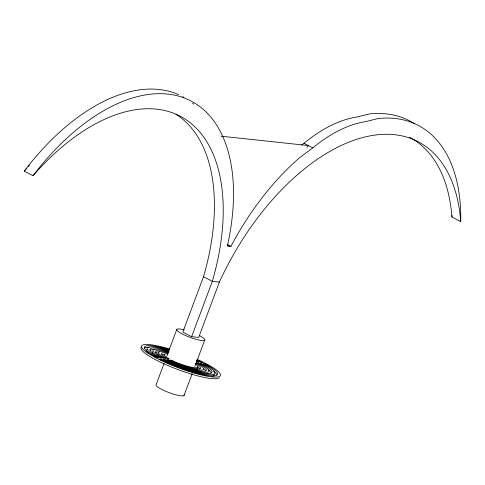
<?xml version="1.0" encoding="UTF-8"?>
<svg xmlns="http://www.w3.org/2000/svg" width="485" height="485" viewBox="0 0 485 485"><rect width="100%" height="100%" fill="white"/><g stroke="black" fill="none" stroke-linecap="round" stroke-linejoin="round"><path stroke-width="0.73" d="M160.911 360.325L161.323 359.215L167.416 362.162A36.042 6.444 20.5 0 0 207.422 374.584A36.042 6.444 20.5 0 0 208.308 366.551L203.373 363.726L205.137 363.92L210.581 367.03A39.043 6.984 20.5 0 1 209.623 375.736A39.043 6.984 20.5 0 1 166.282 362.277L159.559 359.027L161.323 359.215M164.53 360.713L164.942 359.603L169.986 362.028A29.858 5.341 20.5 0 0 203.051 372.231A29.858 5.341 20.5 0 0 203.476 365.46L199.735 363.338L201.639 363.544L206.349 366.272A33.035 5.905 20.5 0 1 204.882 373.395A33.035 5.905 20.5 0 1 168.052 361.822L163.112 359.409L164.942 359.603M164.088 363.374L156.128 384.666A15.017 2.686 20.5 0 0 169.756 392.874A15.017 2.686 20.5 0 0 184.07 394.857M166.737 356.275L176.825 329.309M176.006 114.29A198.213 111.58 -62.4 0 1 203.524 276.729L182.827 332.086L191.63 336.687L198.686 337.445L219.384 282.082A198.213 111.58 -62.4 0 1 364.144 137.176A198.213 111.58 -62.4 0 1 460.75 221.615L451.953 217.013A198.213 111.58 -62.4 0 0 409.522 137.206M191.63 336.687L212.327 281.33A198.213 111.58 -62.4 0 0 182.912 117.728A198.213 111.58 -62.4 0 0 33.047 175.728L24.25 171.126A198.213 111.58 -62.4 0 1 26.814 168.216M183.991 395.578L192.218 373.571M194.873 366.478L204.688 340.215M201.226 364.647L201.639 363.544M204.725 365.023L205.137 363.92M306.975 147.307L308.424 145.567L221.196 136.206M301.615 145.051L304.022 143.263A146.628 82.541 -62.4 0 1 356.59 117.067L369.37 113.939A195.394 109.992 -62.4 0 1 414.693 123.851M460.75 221.615A195.394 109.992 -62.4 0 0 378.167 118.54L365.393 121.674A146.628 82.541 -62.4 0 0 312.825 147.864L299.578 157.704A195.394 109.992 -62.4 0 0 230.896 246.386L227.368 246.01A195.394 109.992 -62.4 0 0 183.36 97.643A195.394 109.992 -62.4 0 0 33.047 175.728M219.384 282.082L212.327 281.33L203.524 276.729M197.116 361.955L198.947 362.156L196.48 360.949M196.91 359.173L205.725 363.429L212.848 367.509A42.049 7.518 20.5 0 1 211.824 376.887A42.049 7.518 20.5 0 1 165.149 362.392L156.334 358.13L149.204 354.056A42.049 7.518 20.5 0 1 169.483 348.964M197.122 359.937L202.5 362.537L200.735 362.35L196.674 360.385M304.022 143.263L312.825 147.864M227.125 244.416L230.896 246.386M227.247 245.21L229.132 246.198M195.607 363.38L196.667 363.974A21.025 3.759 20.5 0 1 196.704 368.861A21.025 3.759 20.5 0 1 173.503 361.774L170.126 360.161L171.896 360.349L174.521 361.604A18.018 3.219 20.5 0 0 194.085 367.666A18.018 3.219 20.5 0 0 195.109 363.956M199.577 335.711A15.017 2.686 20.5 0 1 200.42 340.331A15.017 2.686 20.5 0 1 179.25 332.267A15.017 2.686 20.5 0 1 184.3 329.891M219.426 377.718A42.049 7.518 20.5 0 1 174.418 368.2A42.049 7.518 20.5 0 1 141.39 347.169M144.178 348.26A39.043 6.984 20.5 0 1 149.428 347.302M213.624 371.267A39.043 6.984 20.5 0 1 216.843 374.759M214.231 374.475A36.042 6.444 20.5 0 1 212.206 376.245M148.283 353.019A36.042 6.444 20.5 0 1 146.967 349.352M149.841 350.364A33.035 5.905 20.5 0 1 154.921 349.673M208.12 369.6A33.035 5.905 20.5 0 1 211.29 372.995M208.15 373.25A29.858 5.341 20.5 0 1 207.028 373.814M152.575 353.086A29.858 5.341 20.5 0 1 152.666 351.637M155.364 352.546A27.069 4.838 20.5 0 1 159.28 351.964M203.391 368.521A27.069 4.838 20.5 0 1 205.713 371.086M158.013 354.935A24.038 4.298 20.5 0 1 158.055 353.759M162.16 354.341A21.025 3.759 20.5 0 1 164.73 354.359M197.741 366.769A21.025 3.759 20.5 0 1 199.972 368.964M197.183 368.048A18.018 3.219 20.5 0 1 196.025 369.388M163.633 356.839A18.018 3.219 20.5 0 1 163.639 355.948M169.107 349.455A39.043 6.984 20.5 0 0 151.478 354.535L156.922 357.645L158.68 357.833L153.751 355.014A36.042 6.444 20.5 0 1 168.75 349.964M168.786 350.588A33.035 5.905 20.5 0 0 155.709 355.293L160.42 358.021L162.323 358.227L158.583 356.099A29.858 5.341 20.5 0 1 169.138 351.346M168.459 351.77A27.069 4.838 20.5 0 0 160.28 356.281L163.93 358.397L165.737 358.591L163.021 357.051A24.038 4.298 20.5 0 1 168.804 352.528M168.192 353.116A21.025 3.759 20.5 0 0 165.391 357.591L167.513 358.785L169.271 358.973L167.586 358.021A18.018 3.219 20.5 0 1 167.628 353.856M28.366 166.488A198.213 111.58 -62.4 0 1 29.403 165.349M182.639 96.624A195.394 109.992 -62.4 0 1 183.93 97.333M192.503 103.141A195.394 109.992 -62.4 0 1 193.648 104.087M24.25 171.126A195.394 109.992 -62.4 0 1 178.662 94.684M451.971 215.467A195.394 109.992 -62.4 0 1 451.953 217.013M168.356 359.973L166.61 359.785L170.399 361.634A27.069 4.838 20.5 0 0 200.572 371.116A27.069 4.838 20.5 0 0 201.778 365.278L198.129 363.162L196.316 362.968L199.038 364.508A24.038 4.298 20.5 0 1 198.832 370.013A24.038 4.298 20.5 0 1 172.236 361.828L168.356 359.973"/></g></svg>
